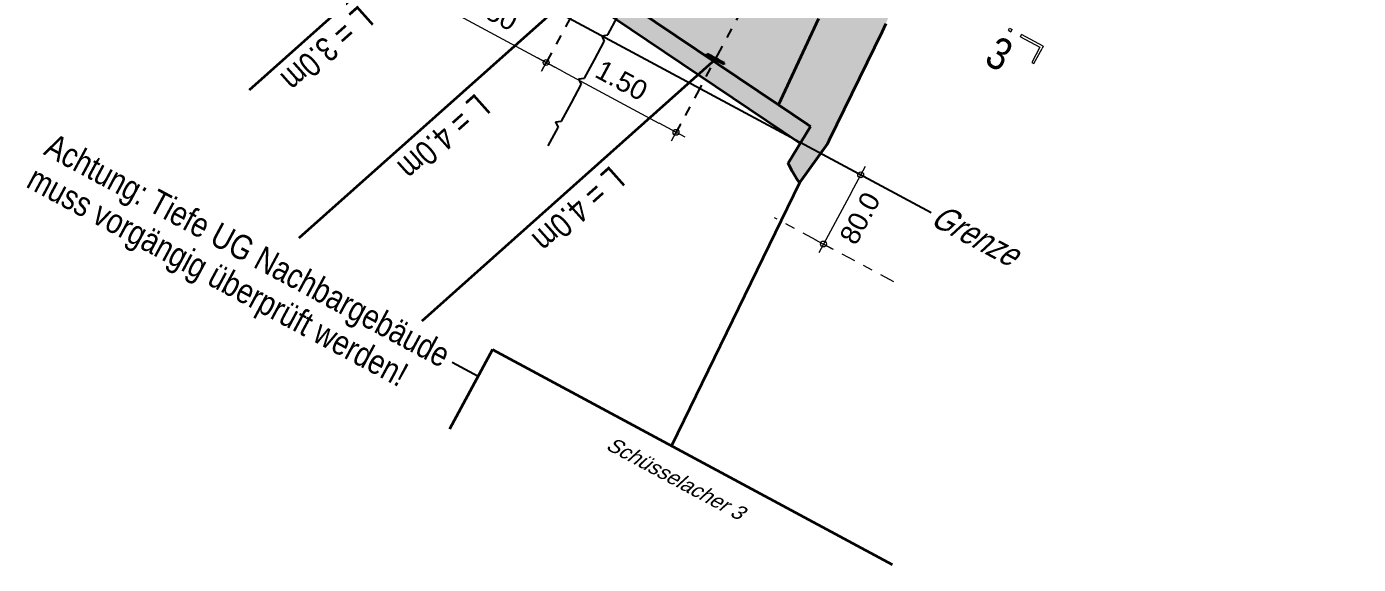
# Model space of a CAD drawing. Header units: metres. Extents: x 2711799 to 2711985, y 1236908 to 1237087.
# Drawn here: x 2711837.88 to 2711851.43, y 1236963.55 to 1236969.02 of the extents above; entities that cross this region are included whole.
import ezdxf

# ---------------------------------------------------------------- set-up
doc = ezdxf.new("R2010")
doc.units = ezdxf.units.M
doc.header["$PDMODE"] = 2
doc.header["$PDSIZE"] = -2
doc.linetypes.add('AUSGEZOGEN', pattern=[0])
doc.linetypes.add('PUNKT2_S9', pattern=[0.35, 0.15, -0.1, 0, -0.1])
for name, color, linetype, lineweight in [('XR$10$Bauteilachse', 7, 'PUNKT2_S9', 25), ('XR$10$Beton Ansicht', 7, 'AUSGEZOGEN', 35), ('XR$10$Betonierfugen', 7, 'AUSGEZOGEN', 25), ('XR$10$STANDARD_1', 7, 'AUSGEZOGEN', 13), ('XR$10$Text Decke', 7, 'AUSGEZOGEN', 18), ('XR$10$Vermassung Decke', 7, 'AUSGEZOGEN', 18), ('XR$11$Decke', 7, 'AUSGEZOGEN', 35)]:
    doc.layers.add(name, color=color, linetype=linetype, lineweight=lineweight)
doc.styles.add('ARIAL', font='arial.ttf')
doc.dimstyles.new('DIMSTYLE_4', dxfattribs={"dimtxt": 0.2, "dimasz": 0.2, "dimexe": 0, "dimexo": 0, "dimgap": 0.1, "dimtad": 2, "dimdec": 1, "dimlfac": 100, "dimrnd": 0.5, "dimzin": 4, "dimdsep": 46, "dimtxsty": 'ARIAL', "dimblk1": 'ALL_ML_KREIS', "dimblk2": 'ALL_ML_KREIS', "dimsah": 1, "dimcen": 0, "dimclrd": 7, "dimclre": 7, "dimclrt": 7, "dimadec": 0, "dimazin": 0, "dimtfac": 1, "dimtdec": 0, "dimtix": 1, "dimtmove": 2, "dimatfit": 3, "dimfxl": 0, "dimtzin": 0, "dimlwd": 0, "dimlwe": 18, "dimarcsym": 0})
doc.dimstyles.new('DIMSTYLE_6', dxfattribs={"dimtxt": 0.2, "dimasz": 0.2, "dimexe": 0, "dimexo": 0, "dimgap": 0.1, "dimtad": 2, "dimrnd": 0.005, "dimzin": 4, "dimdsep": 46, "dimtxsty": 'ARIAL', "dimblk1": 'ALL_ML_KREIS', "dimblk2": 'ALL_ML_KREIS', "dimsah": 1, "dimcen": 0, "dimclrd": 7, "dimclre": 7, "dimclrt": 7, "dimadec": 0, "dimazin": 0, "dimtfac": 1, "dimtdec": 0, "dimtix": 1, "dimtmove": 2, "dimatfit": 3, "dimfxl": 0, "dimtzin": 0, "dimlwd": 0, "dimlwe": 18, "dimarcsym": 0})

# ---------------------------------------------------------------- blocks, each defined once
blk = doc.blocks.new('MUSTERELEMENT_26')
at = {"layer": 'XR$10$Betonierfugen', "color": 7, "linetype": 'AUSGEZOGEN', "lineweight": 25, "transparency": 33554687}
for p, q in [((85.137, -50.772), (84.926, -50.772)), ((85.175, -50.822), (85.137, -50.772)), ((85.175, -50.822), (85.212, -50.772)), ((85.423, -50.772), (85.212, -50.772)), ((85.634, -50.772), (85.423, -50.772)), ((85.671, -50.822), (85.634, -50.772)), ((85.671, -50.822), (85.709, -50.772)), ((85.92, -50.772), (85.709, -50.772)), ((86.131, -50.772), (85.92, -50.772)), ((86.168, -50.822), (86.131, -50.772)), ((86.168, -50.822), (86.205, -50.772)), ((86.417, -50.772), (86.205, -50.772))]:
    blk.add_line(p, q, dxfattribs=at)
blk = doc.blocks.new('ALL_ML_KREIS')
at = {"color": 0, "linetype": 'ByBlock', "lineweight": -2}
for p, q in [((-1, 0), (0.5, 0)), ((0, -0.5), (0, 0.5))]:
    blk.add_line(p, q, dxfattribs=at)
blk.add_circle((0, 0), 0.15, dxfattribs=at)
blk = doc.blocks.new('*D1570')
at = {"layer": 'DEFPOINTS', "color": 0, "transparency": 16777216}
for p in [(2711846.364, 1236967.514), (2711845.985, 1236966.809), (2711845.985, 1236966.809)]:
    blk.add_point(p, dxfattribs=at)
at = {"layer": 'XR$10$Vermassung Decke', "color": 7, "lineweight": 0, "transparency": 16777216}
blk.add_line((2711846.269, 1236967.338), (2711846.08, 1236966.985), dxfattribs=at)
at = {"layer": 'XR$10$Vermassung Decke', "color": 7, "lineweight": 0, "transparency": 16777216, "xscale": 0.2, "yscale": 0.2, "zscale": 0.2}
for p, rotation in [((2711846.364, 1236967.514), 61.73568339642876), ((2711845.985, 1236966.809), 241.7356833964287)]:
    blk.add_blockref('ALL_ML_KREIS', p, dxfattribs=dict(at, rotation=rotation))
at = {"layer": 'XR$10$Vermassung Decke', "color": 7, "lineweight": 18, "transparency": 16777216, "insert": (2711846.357, 1236967.072), "char_height": 0.2, "width": 0.66667, "attachment_point": 5, "rotation": 61.7357, "style": 'ARIAL'}
blk.add_mtext('80.0', dxfattribs=at)
blk = doc.blocks.new('*D1528')
at = {"layer": 'DEFPOINTS', "color": 0, "transparency": 16777216}
for p in [(2711841.844, 1236969.366), (2711843.165, 1236968.656), (2711843.165, 1236968.656)]:
    blk.add_point(p, dxfattribs=at)
at = {"layer": 'XR$10$Vermassung Decke', "color": 7, "lineweight": 0, "transparency": 16777216}
blk.add_line((2711842.02, 1236969.272), (2711842.989, 1236968.751), dxfattribs=at)
at = {"layer": 'XR$10$Vermassung Decke', "color": 7, "lineweight": 0, "transparency": 16777216, "xscale": 0.2, "yscale": 0.2, "zscale": 0.2}
for p, rotation in [((2711841.844, 1236969.366), 151.7356834027459), ((2711843.165, 1236968.656), 331.7356834027458)]:
    blk.add_blockref('ALL_ML_KREIS', p, dxfattribs=dict(at, rotation=rotation))
at = {"layer": 'XR$10$Vermassung Decke', "color": 7, "lineweight": 18, "transparency": 16777216, "insert": (2711842.611, 1236969.184), "char_height": 0.2, "width": 0.66667, "attachment_point": 5, "rotation": 331.7357, "style": 'ARIAL'}
blk.add_mtext('1.50', dxfattribs=at)
blk = doc.blocks.new('*D1529')
at = {"layer": 'DEFPOINTS', "color": 0, "transparency": 16777216}
for p in [(2711843.165, 1236968.656), (2711844.486, 1236967.946), (2711844.486, 1236967.946)]:
    blk.add_point(p, dxfattribs=at)
at = {"layer": 'XR$10$Vermassung Decke', "color": 7, "lineweight": 0, "transparency": 16777216}
blk.add_line((2711843.341, 1236968.561), (2711844.31, 1236968.04), dxfattribs=at)
at = {"layer": 'XR$10$Vermassung Decke', "color": 7, "lineweight": 0, "transparency": 16777216, "xscale": 0.2, "yscale": 0.2, "zscale": 0.2}
for p, rotation in [((2711843.165, 1236968.656), 151.7356834027459), ((2711844.486, 1236967.946), 331.7356834027458)]:
    blk.add_blockref('ALL_ML_KREIS', p, dxfattribs=dict(at, rotation=rotation))
at = {"layer": 'XR$10$Vermassung Decke', "color": 7, "lineweight": 18, "transparency": 16777216, "insert": (2711843.932, 1236968.474), "char_height": 0.2, "width": 0.66667, "attachment_point": 5, "rotation": 331.7357, "style": 'ARIAL'}
blk.add_mtext('1.50', dxfattribs=at)

msp = doc.modelspace()

# ---------------------------------------------------------------- hatches: boundary and pattern name
at = {"layer": 'XR$11$Decke', "lineweight": 25, "transparency": 33554687}
for color, points in [(131, [(2711857.2287, 1236993.6495), (2711853.2103, 1236995.3193), (2711846.2767, 1236982.423), (2711846.3666, 1236982.3776), (2711840.5579, 1236971.5735), (2711845.5275, 1236968.2252), (2711846.0526, 1236969.3243), (2711848.2535, 1236972.9435), (2711850.8974, 1236978.5999), (2711850.4926, 1236979.9462), (2711850.8073, 1236980.5315), (2711850.2911, 1236980.7458)]), (31, [(2711845.6261, 1236967.6306), (2711845.6646, 1236967.5533), (2711845.6728, 1236967.5419), (2711845.7116, 1236967.4765), (2711845.7426, 1236967.4319), (2711846.0262, 1236967.8293), (2711846.0444, 1236967.8669), (2711846.5829, 1236968.9682), (2711846.6192, 1236969.0511), (2711846.6195, 1236969.0518), (2711846.666, 1236969.1622), (2711847.3224, 1236970.3204), (2711847.6561, 1236970.9461), (2711847.7103, 1236971.0482), (2711848.3056, 1236971.9196), (2711848.3356, 1236971.9736), (2711848.4999, 1236972.2404), (2711848.715, 1236972.6405), (2711848.7345, 1236972.6846), (2711848.2535, 1236972.9435), (2711848.1263, 1236972.7343), (2711846.0498, 1236969.3185), (2711845.5275, 1236968.2252), (2711845.8532, 1236968.0058)]), (131, [(2711845.8532, 1236968.0058), (2711840.2493, 1236971.7821), (2711840.1546, 1236971.6059), (2711845.75, 1236967.8353)])]:
    msp.add_hatch(color=color, dxfattribs=at).paths.add_polyline_path(points)

# ---------------------------------------------------------------- linework, layer by layer
at = {"layer": 'XR$10$Bauteilachse', "transparency": 33554687}
for p, q in [((2711856.2172, 1236992.9333, 640.05), (2711843.157, 1236968.6416, 640.05)), ((2711850.4968, 1236979.126, 640.05), (2711844.4781, 1236967.9313, 640.05))]:
    msp.add_line(p, q, dxfattribs=at)
at = {"layer": 'XR$10$Beton Ansicht', "transparency": 33554687}
for p, q in [((2711840.2493, 1236971.7821, 640.05), (2711845.5275, 1236968.2252, 640.05)), ((2711840.1546, 1236971.6059, 640.05), (2711845.75, 1236967.8353, 640.05)), ((2711845.8201, 1236968.028, 640.05), (2711840.4576, 1236971.6417, 640.05)), ((2711845.5275, 1236968.2252, 640.05), (2711840.4576, 1236971.6417, 640.05)), ((2711845.5275, 1236968.2252, 640.05), (2711845.9347, 1236969.0989, 640.05)), ((2711845.9347, 1236969.0989, 640.05), (2711845.5275, 1236968.2252, 640.05)), ((2711846.6192, 1236969.0511, 640.05), (2711846.5829, 1236968.9682, 640.05)), ((2711846.5829, 1236968.9682, 640.05), (2711846.6192, 1236969.0511, 640.05)), ((2711846.5829, 1236968.9682, 640.05), (2711846.0444, 1236967.8669, 640.05)), ((2711846.0444, 1236967.8669, 640.05), (2711846.5829, 1236968.9682, 640.05)), ((2711845.8201, 1236968.028, 640.05), (2711845.5275, 1236968.2252, 640.05)), ((2711845.5275, 1236968.2252, 640.05), (2711845.8201, 1236968.028, 640.05)), ((2711845.6261, 1236967.6306, 640.05), (2711845.8532, 1236968.0058, 640.05)), ((2711845.8532, 1236968.0058, 640.05), (2711845.6261, 1236967.6306, 640.05)), ((2711845.8532, 1236968.0058, 640.05), (2711845.8201, 1236968.028, 640.05)), ((2711845.8201, 1236968.028, 640.05), (2711845.8532, 1236968.0058, 640.05)), ((2711846.0262, 1236967.8293, 640.05), (2711845.7426, 1236967.4319, 640.05)), ((2711845.7426, 1236967.4319, 640.05), (2711846.0262, 1236967.8293, 640.05)), ((2711846.0444, 1236967.8669, 640.05), (2711846.0262, 1236967.8293, 640.05)), ((2711846.0262, 1236967.8293, 640.05), (2711846.0444, 1236967.8669, 640.05)), ((2711845.6646, 1236967.5533, 640.05), (2711845.6261, 1236967.6306, 640.05)), ((2711845.6261, 1236967.6306, 640.05), (2711845.6646, 1236967.5533, 640.05)), ((2711845.6728, 1236967.5419, 640.05), (2711845.6646, 1236967.5533, 640.05)), ((2711845.6646, 1236967.5533, 640.05), (2711845.6728, 1236967.5419, 640.05)), ((2711845.7116, 1236967.4765, 640.05), (2711845.6728, 1236967.5419, 640.05)), ((2711845.6728, 1236967.5419, 640.05), (2711845.7116, 1236967.4765, 640.05)), ((2711845.7426, 1236967.4319, 640.05), (2711844.4397, 1236964.7562, 640.05)), ((2711845.7426, 1236967.4319, 640.05), (2711845.7116, 1236967.4765, 640.05)), ((2711845.7116, 1236967.4765, 640.05), (2711845.7426, 1236967.4319, 640.05)), ((2711842.6187, 1236965.7353, 640.05), (2711842.1831, 1236964.925, 640.05)), ((2711842.6187, 1236965.7353, 640.05), (2711846.6835, 1236963.5499, 640.05))]:
    msp.add_line(p, q, dxfattribs=at)
at = {"layer": 'XR$10$Beton Ansicht', "transparency": 33554687, "elevation": 0}
msp.add_lwpolyline([(2711845.7116, 1236967.4765), (2711845.7116, 1236967.4765)], close=True, dxfattribs=at)
msp.add_lwpolyline([(2711845.7116, 1236967.4765), (2711845.7116, 1236967.4765)], close=True, dxfattribs=at)
at = {"layer": 'XR$10$Betonierfugen', "color": 1, "linetype": 'PUNKT2_S9', "lineweight": 18, "transparency": 33554687}
msp.add_line((2711846.7024, 1236966.4235, 640.05), (2711845.487, 1236967.077, 640.05), dxfattribs=at)
at = {"layer": 'XR$10$Betonierfugen', "transparency": 33554687}
msp.add_line((2711842.2106, 1236965.6059, 640.05), (2711842.4732, 1236965.4647, 640.05), dxfattribs=at)
at = {"layer": 'XR$10$STANDARD_1', "color": 12, "linetype": 'AUSGEZOGEN', "lineweight": 25, "transparency": 33554687}
msp.add_line((2711847.0813, 1236967.1281, 640.05), (2711838.987, 1236971.4799, 640.05), dxfattribs=at)
at = {"layer": 'XR$10$STANDARD_1', "color": 6, "linetype": 'AUSGEZOGEN', "lineweight": 35, "transparency": 33554687}
msp.add_line((2711842.3845, 1236970.3726, 640.05), (2711840.1459, 1236968.3755, 640.05), dxfattribs=at)
at = {"layer": 'XR$10$STANDARD_1', "color": 94, "linetype": 'AUSGEZOGEN', "lineweight": 35, "transparency": 33554687}
for p, q in [((2711843.6347, 1236969.5302, 640.05), (2711840.6498, 1236966.8674, 640.05)), ((2711844.7987, 1236968.734, 640.05), (2711844.8035, 1236968.7428, 640.05)), ((2711844.8184, 1236968.7348, 640.05), (2711844.8035, 1236968.7428, 640.05)), ((2711844.8848, 1236968.6877, 640.05), (2711841.8999, 1236966.025, 640.05)), ((2711844.7987, 1236968.734, 640.05), (2711844.8136, 1236968.726, 640.05)), ((2711844.8136, 1236968.726, 640.05), (2711844.8184, 1236968.7348, 640.05)), ((2711844.8136, 1236968.726, 640.05), (2711844.8409, 1236968.7114, 640.05)), ((2711844.8456, 1236968.7202, 640.05), (2711844.8184, 1236968.7348, 640.05)), ((2711844.8409, 1236968.7114, 640.05), (2711844.8456, 1236968.7202, 640.05)), ((2711844.8409, 1236968.7114, 640.05), (2711844.8757, 1236968.6927, 640.05)), ((2711844.8804, 1236968.7015, 640.05), (2711844.8456, 1236968.7202, 640.05)), ((2711844.8757, 1236968.6927, 640.05), (2711844.8804, 1236968.7015, 640.05)), ((2711844.8757, 1236968.6927, 640.05), (2711844.9121, 1236968.6731, 640.05)), ((2711844.9168, 1236968.6819, 640.05), (2711844.8804, 1236968.7015, 640.05)), ((2711844.9121, 1236968.6731, 640.05), (2711844.9168, 1236968.6819, 640.05)), ((2711844.9121, 1236968.6731, 640.05), (2711844.9438, 1236968.656, 640.05)), ((2711844.9486, 1236968.6648, 640.05), (2711844.9168, 1236968.6819, 640.05)), ((2711844.9438, 1236968.656, 640.05), (2711844.9486, 1236968.6648, 640.05)), ((2711844.9438, 1236968.656, 640.05), (2711844.9654, 1236968.6445, 640.05)), ((2711844.9701, 1236968.6533, 640.05), (2711844.9486, 1236968.6648, 640.05)), ((2711844.9654, 1236968.6445, 640.05), (2711844.9701, 1236968.6533, 640.05)), ((2711844.9654, 1236968.6445, 640.05), (2711844.973, 1236968.6404, 640.05)), ((2711844.9777, 1236968.6492, 640.05), (2711844.9701, 1236968.6533, 640.05)), ((2711844.9777, 1236968.6492, 640.05), (2711844.973, 1236968.6404, 640.05))]:
    msp.add_line(p, q, dxfattribs=at)
at = {"layer": 'XR$10$Text Decke', "transparency": 33554687}
for p, q in [((2711847.8657, 1236968.9841, 640.05), (2711847.8775, 1236969.0061, 640.05)), ((2711847.8657, 1236968.9841, 640.05), (2711847.8921, 1236968.9698, 640.05)), ((2711847.8775, 1236969.0061, 640.05), (2711847.904, 1236968.9919, 640.05)), ((2711847.8921, 1236968.9698, 640.05), (2711847.904, 1236968.9919, 640.05)), ((2711847.989, 1236968.9178, 640.05), (2711848.0008, 1236968.9398, 640.05)), ((2711847.989, 1236968.9178, 640.05), (2711848.1872, 1236968.8112, 640.05)), ((2711848.221, 1236968.8214, 640.05), (2711848.0008, 1236968.9398, 640.05)), ((2711848.1872, 1236968.8112, 640.05), (2711848.1043, 1236968.6571, 640.05)), ((2711848.1263, 1236968.6452, 640.05), (2711848.2092, 1236968.7994, 640.05)), ((2711848.221, 1236968.8214, 640.05), (2711848.2092, 1236968.7994, 640.05)), ((2711848.1043, 1236968.6571, 640.05), (2711848.1263, 1236968.6452, 640.05))]:
    msp.add_line(p, q, dxfattribs=at)

# ---------------------------------------------------------------- block references
at = {"layer": 'XR$10$Betonierfugen', "color": 7, "linetype": 'AUSGEZOGEN', "lineweight": 25, "transparency": 33554687, "rotation": 241.7356833995579}
msp.add_blockref('MUSTERELEMENT_26', (2711928.8263, 1237019.8797, 640.05), dxfattribs=at)

# ---------------------------------------------------------------- texts
at = {"layer": 'XR$10$STANDARD_1', "color": 7, "linetype": 'AUSGEZOGEN', "lineweight": 25, "transparency": 33554687, "insert": (2711843.7603, 1236964.7265, 640.05), "char_height": 0.15, "width": 1.632865, "attachment_point": 7, "rotation": 331.73568, "style": 'ARIAL'}
msp.add_mtext('\\W1.00;\\Q19.0;Schüsselacher 3', dxfattribs=at)
at = {"layer": 'XR$10$Text Decke', "color": 7, "lineweight": 25, "transparency": 33554687, "char_height": 0.25, "width": 1.196636, "attachment_point": 7, "rotation": 221.73568, "style": 'ARIAL'}
for s, insert in [('\\W0.80;L = 3.0m', (2711841.2599, 1236969.2534, 640.05)), ('\\W0.80;L = 4.0m', (2711842.4469, 1236968.3546, 640.05)), ('\\W0.80;L = 4.0m', (2711843.8162, 1236967.6185, 640.05))]:
    msp.add_mtext(s, dxfattribs=dict(at, insert=insert))
at = {"layer": 'XR$10$Text Decke', "transparency": 33554687, "insert": (2711847.6051, 1236968.647, 640.05), "char_height": 0.325, "width": 0.338799, "attachment_point": 7, "rotation": 331.73568, "style": 'ARIAL'}
msp.add_mtext('\\W0.81;3', dxfattribs=at)
at = {"layer": 'XR$10$Text Decke', "color": 7, "lineweight": 25, "transparency": 33554687, "insert": (2711838.1603, 1236967.9469, 640.05), "char_height": 0.25, "width": 4.80783, "attachment_point": 1, "rotation": 331.73568, "line_spacing_factor": 0.903614, "style": 'ARIAL'}
msp.add_mtext('\\A1;{\\fArial|i0|b0;\\H0.250000;\\W0.815385;\\C7;Achtung: Tiefe UG Nachbargebäude }\\P{\\fArial|i0|b0;\\H0.250000;\\W0.815385;\\C7;muss vorgängig überprüft werden!}\\P', dxfattribs=at)
at = {"layer": 'XR$10$Text Decke', "color": 12, "lineweight": 25, "transparency": 33554687, "insert": (2711847.0559, 1236967.012, 640.05), "char_height": 0.25, "width": 1.039793, "attachment_point": 7, "rotation": 331.73568, "style": 'ARIAL'}
msp.add_mtext('\\A1;{\\Q19.0;\\fArial|i0|b0;\\H0.250000;\\W0.815385;\\C12;Grenze}\\P', dxfattribs=at)

# ---------------------------------------------------------------- dimensions: what is measured, and where the dimension line sits
at = {"layer": 'XR$10$Vermassung Decke', "color": 7, "lineweight": 18, "transparency": 33554687}
for base, p1, p2, angle, dimstyle, picture, middle in [((2711843.1647, 1236968.656, 640.05), (2711841.8435, 1236969.3663, 640.05), (2711843.1647, 1236968.656, 640.05), 331.73568, 'DIMSTYLE_6', '*D1528', (2711842.6113, 1236969.1845, 640.05)), ((2711844.4858, 1236967.9457, 640.05), (2711843.1647, 1236968.656, 640.05), (2711844.4858, 1236967.9457, 640.05), 331.73568, 'DIMSTYLE_6', '*D1529', (2711843.9324, 1236968.4742, 640.05)), ((2711845.9848, 1236966.8093, 640.05), (2711846.3637, 1236967.5139, 640.05), (2711845.9848, 1236966.8093, 640.05), 241.73568, 'DIMSTYLE_4', '*D1570', (2711846.3569, 1236967.0717, 640.05))]:
    dim = msp.add_linear_dim(base=base, p1=p1, p2=p2, angle=angle, dimstyle=dimstyle, override={"dimpost": '<>', "dimclrd": 7, "dimclre": 7, "dimclrt": 7, "dimlwd": 0, "dimlwe": 18}, dxfattribs=at)
    dim.commit()
    dim.dimension.update_dxf_attribs({"geometry": picture, "text_midpoint": middle, "dimtype": 160})

doc.saveas('drawing.dxf')
